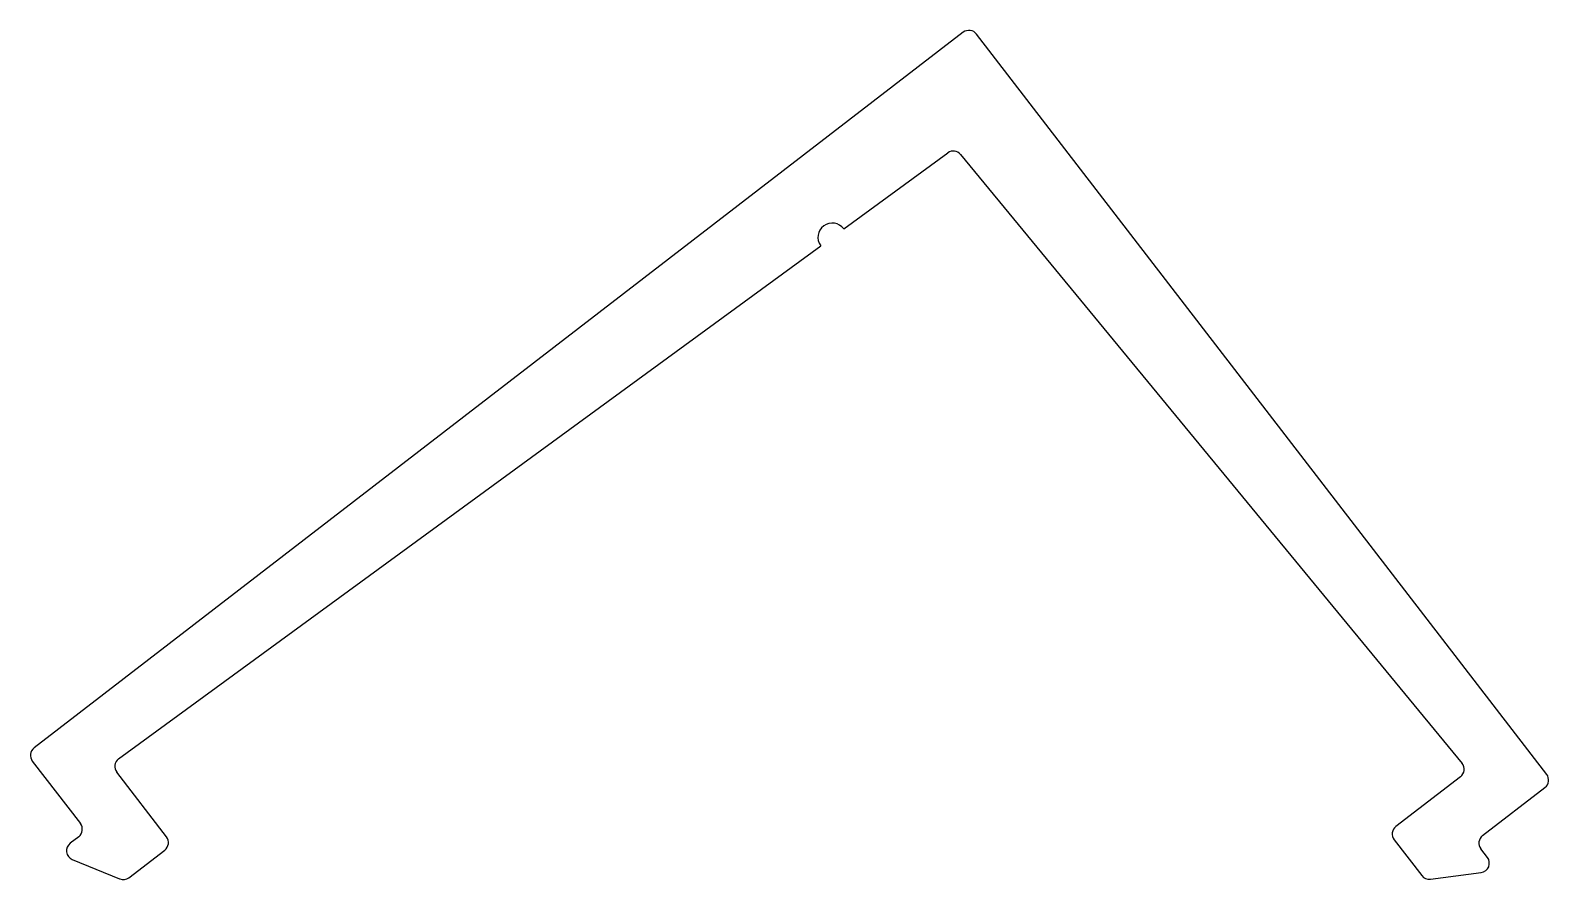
# Model space of a CAD drawing. Extents: x -19.5 to 21, y 1.4 to 24.
import ezdxf

# ---------------------------------------------------------------- set-up
doc = ezdxf.new("R2010")
doc.units = 0
doc.layers.add('SILL', color=7, linetype='CONTINUOUS')

msp = doc.modelspace()

# ---------------------------------------------------------------- linework, layer by layer
at = {"layer": 'SILL', "color": 7}
for p, q in [((5.397, 23.99), (-19.362, 4.922)), ((20.941, 4.217), (5.747, 23.944)), ((2.213, 18.751), (4.985, 20.778)), ((5.326, 20.735), (18.685, 4.51)), ((-17.109, 4.629), (1.598, 18.301)), ((-19.407, 4.571), (-18.126, 2.907)), ((-15.831, 2.55), (-17.159, 4.275)), ((18.645, 4.153), (16.922, 2.826)), ((19.231, 2.585), (20.895, 3.866)), ((-18.171, 2.557), (-18.4, 2.381)), ((16.876, 2.475), (17.612, 1.52)), ((-16.832, 1.464), (-15.877, 2.2)), ((19.362, 2.006), (19.186, 2.234)), ((-18.343, 1.952), (-17.08, 1.431)), ((17.843, 1.425), (19.197, 1.605))]:
    msp.add_line(p, q, dxfattribs=at)
for centre, radius, start, end in [((5.549, 23.792), 0.25, 37.6022, 127.6023), ((5.133, 20.576), 0.25, 39.467, 126.1625), ((1.905, 18.526), 0.381, 36.1625, 216.1625), ((-19.209, 4.724), 0.25, 127.6022, 217.6023), ((-16.961, 4.427), 0.25, 126.1624, 217.6022), ((18.492, 4.351), 0.25, 307.6023, 39.4671), ((20.743, 4.064), 0.25, 307.6022, 37.6023), ((-18.324, 2.755), 0.25, 307.6022, 37.6023), ((-16.029, 2.398), 0.25, 307.6022, 37.6023), ((17.074, 2.628), 0.25, 127.6022, 217.6023), ((19.384, 2.387), 0.25, 127.6022, 217.6023), ((-18.247, 2.183), 0.25, 127.6023, 247.6023), ((19.164, 1.853), 0.25, 277.6023, 37.6022), ((-16.984, 1.662), 0.25, 247.6023, 307.6022), ((17.81, 1.672), 0.25, 217.6023, 277.6023)]:
    msp.add_arc(centre, radius, start, end, dxfattribs=at)

doc.saveas('drawing.dxf')
